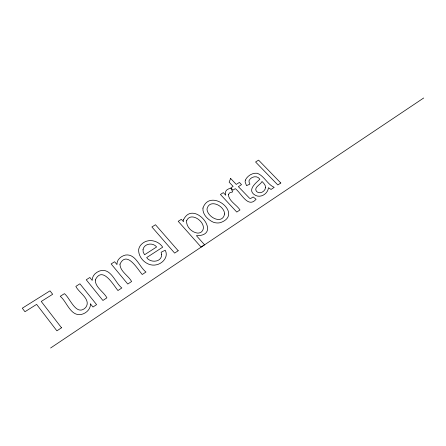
<?xml version="1.0" encoding="UTF-8"?>
<svg xmlns="http://www.w3.org/2000/svg" width="446" height="446" viewBox="0 0 446 446"><rect width="100%" height="100%" fill="white"/><g stroke="black" fill="none" stroke-linecap="round" stroke-linejoin="round"><path stroke-width="0.67" d="M50.593 348.014L423.7 97.986M202.947 208.076C202.333 214.431 207.869 219.716 213.227 222.175A10.799 9.087 15.5 0 0 220.173 222.71C244.241 214.559 210.317 186.779 202.947 208.076M183.557 219.716L183.468 221.69L181.349 219.315L178.205 221.311L201.096 247.084L204.536 244.782L196.402 235.661C223.68 236.163 193.715 198.453 183.557 219.716M143.032 249.465L143.194 252.09L144.565 254.744L156.618 246.961C152.984 242.301 144.309 243.377 143.032 249.465M228.38 194.551C228.837 201.224 236.72 204.753 239.976 209.955L236.776 212.073L220.43 194.467L223.323 192.627L225.776 195.264C224.009 191.49 227.421 188.179 231.184 188.507L232.639 191.919L229.712 192.772L228.38 194.551M119.952 264.188C120.08 271.486 128.426 275.617 131.62 281.51L127.779 284.046L111.149 263.943L114.611 261.741L116.952 264.562C116.668 259.611 121.173 255.948 125.655 255.017C135.746 253.657 139.431 267.082 145.987 272.021L142.235 274.502C137.786 269.546 126.803 249.894 119.952 264.188M95.277 279.988C95.227 287.453 103.74 291.779 106.906 297.828L102.909 300.47L86.245 279.776L89.847 277.49L92.188 280.389C92.015 275.26 96.665 271.497 101.314 270.499C111.634 269.022 115.246 282.887 121.842 287.965L117.939 290.541C113.457 285.139 102.396 265.314 95.277 279.988M161.692 254.677C161.564 262.421 150.469 263.129 146.667 257.587L162.718 247.173C158.196 240.338 147.782 238.053 141.677 244.124A11.563 10.096 5.8 0 0 138.634 249.944C138.433 258.658 147.659 266.859 156.373 264.818C162.701 263.58 168.817 256.706 165.21 250.234L161.118 252.252L161.692 254.677M90.493 303.927C90.661 309.29 86.033 313.471 81.077 314.514C70.373 316.264 66.839 301.641 60.243 296.306L64.408 293.658C70.022 297.783 76.182 316.95 85.671 307.539C91.714 299.584 78.647 292.582 75.859 286.382L79.923 283.795L96.598 304.635L92.963 307.032L90.493 303.927M186.623 220.742C186.032 226.668 191.735 232.349 197.411 233.08A6.054 5.174 13.2 0 0 201.252 232.082C209.559 224.873 191.228 209.938 186.623 220.742M224.583 213.985C222.426 225.152 207.145 217.146 207 209.001C209.297 198.464 224.505 205.617 224.583 213.985M245.322 180.145L245.105 181.868L246.521 185.659L249.911 184.098L249.08 182.163L249.046 180.602C250.936 176.555 257.264 174.999 259.879 179.253C255.318 183.356 246.476 190.559 255.597 195.437C261.027 198.152 267.957 193.592 268.436 187.733L271.062 189.433L274.206 187.353C267.344 184.354 264.294 175.964 257.297 173.265C252.464 172.652 247.363 175.802 245.322 180.145M265.565 187.392C265.337 191.462 259.706 194.668 256.539 191.501C253.328 187.387 260.598 184.795 262.025 181.489C263.603 183.161 265.548 184.912 265.565 187.392M230.638 178.467L229.138 182.163L233.124 186.395L230.811 187.866L232.94 190.141L235.254 188.658C240.807 192.276 247.865 208.957 256.082 199.267L253.177 196.97L250.652 198.464L249.576 198.247L238.376 186.662L241.52 184.655L239.39 182.414L236.252 184.41L230.638 178.467M61.52 327.799L56.898 330.848L36.622 304.378L24.965 311.726L22.3 308.203L49.997 290.842L52.667 294.265L41.244 301.463L61.52 327.799M178.199 250.752L174.637 253.105L151.908 226.969L155.481 224.734L178.199 250.752M280.807 182.999L277.83 184.962L255.58 161.998L258.574 160.12L280.807 182.999"/></g></svg>
